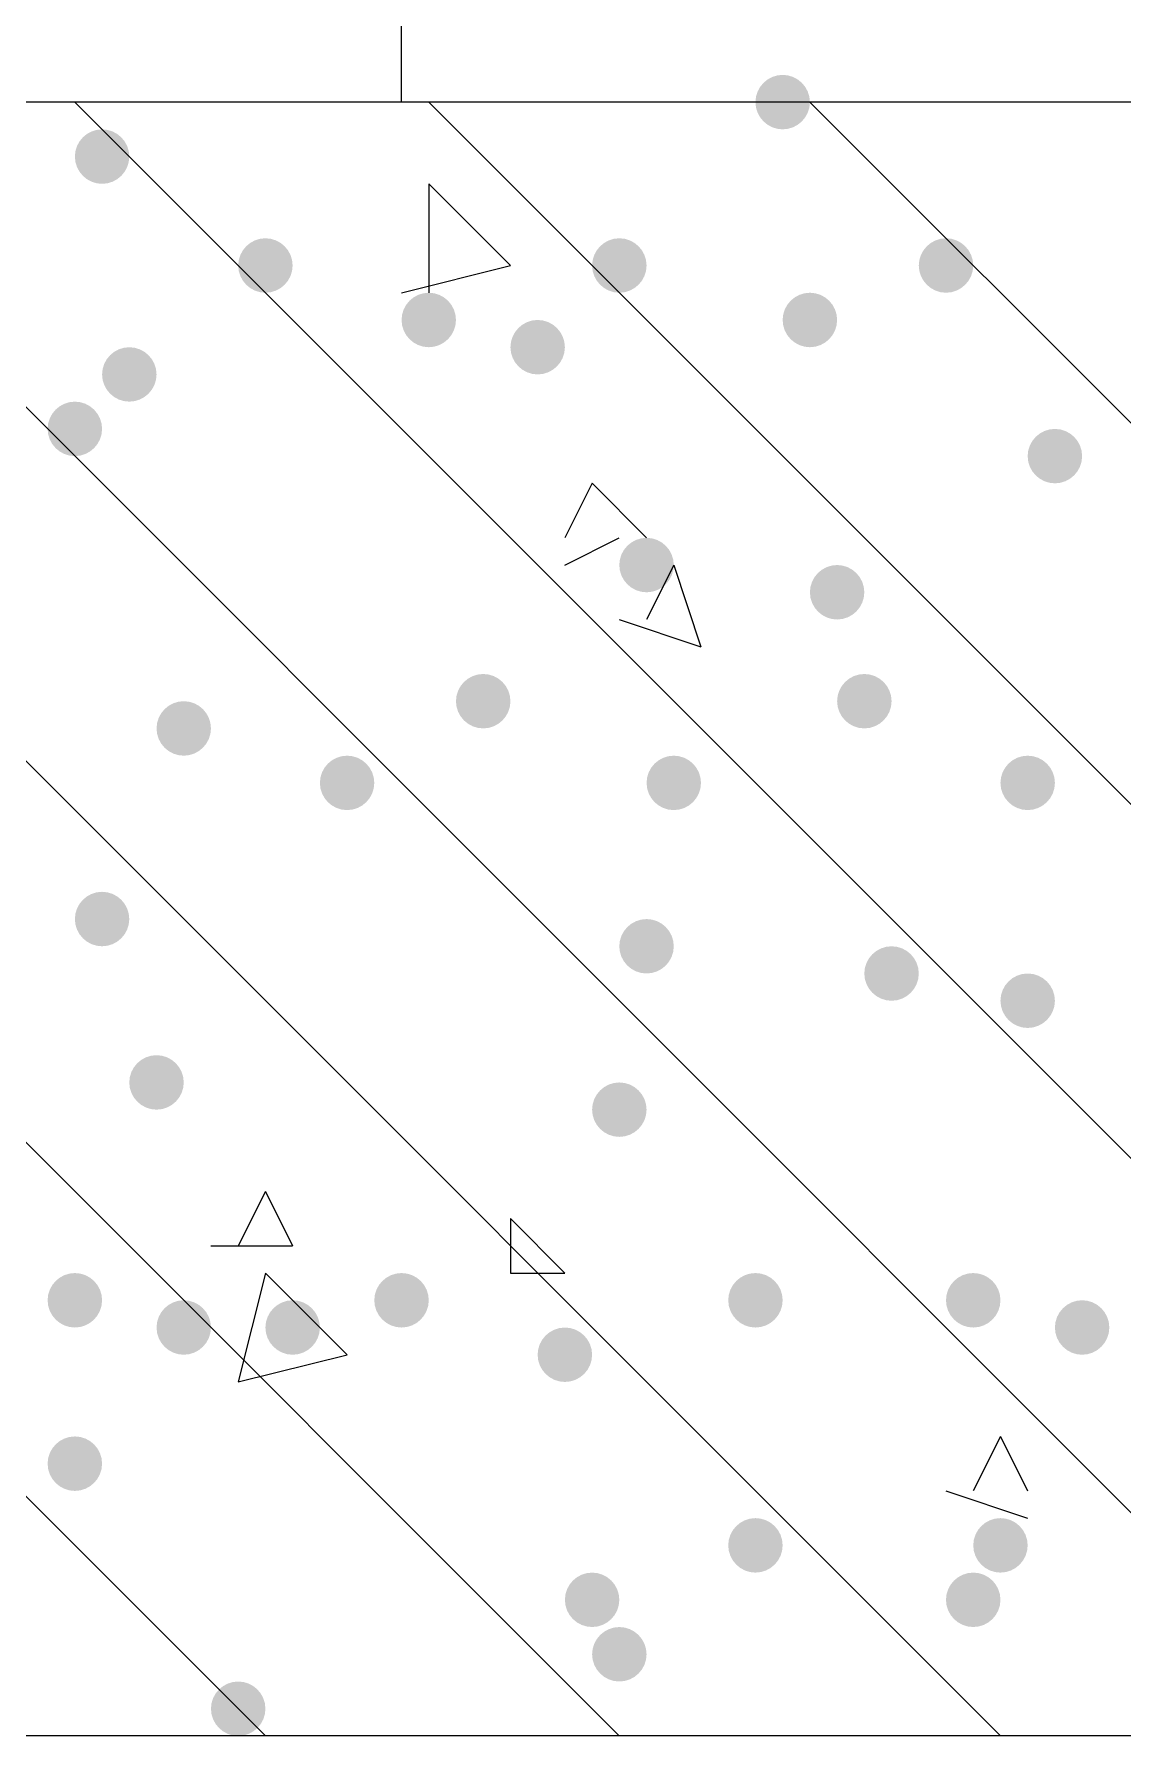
# Model space of a CAD drawing. Header units: inches. Extents: x 11 to 286, y 6 to 196.
# Drawn here: x 181.518 to 183.212, y 68.001 to 70.647 of the extents above; entities that cross this region are included whole.
import ezdxf

# ---------------------------------------------------------------- set-up
doc = ezdxf.new("R2010")
doc.units = ezdxf.units.IN
doc.header["$MEASUREMENT"] = 0
doc.layers.add('PDF_几何图形', color=7, linetype='Continuous')
doc.layers.add('PDF_实体填充', color=7, linetype='Continuous', true_color=0xffffff)

msp = doc.modelspace()

# ---------------------------------------------------------------- hatches: boundary and pattern name
at = {"layer": 'PDF_实体填充', "transparency": 33554559}
h = msp.add_hatch(color=7, dxfattribs=at)
edge = h.paths.add_edge_path(flags=0)
edge.add_spline(control_points=[(182.7248, 70.5414), (182.7248, 70.5182), (182.7057, 70.4991), (182.6824, 70.4991)], knot_values=[0, 0, 0, 0, 1, 1, 1, 1], degree=3, periodic=0)
edge.add_spline(control_points=[(182.6824, 70.4991), (182.6592, 70.4991), (182.6401, 70.5182), (182.6401, 70.5414)], knot_values=[0, 0, 0, 0, 1, 1, 1, 1], degree=3, periodic=0)
edge.add_line((182.6401, 70.5414), (182.6401, 70.5414))
edge.add_spline(control_points=[(182.6401, 70.5414), (182.6401, 70.5647), (182.6592, 70.5838), (182.6824, 70.5838)], knot_values=[0, 0, 0, 0, 1, 1, 1, 1], degree=3, periodic=0)
edge.add_spline(control_points=[(182.6824, 70.5838), (182.7057, 70.5838), (182.7248, 70.5647), (182.7248, 70.5414)], knot_values=[0, 0, 0, 0, 1, 1, 1, 1], degree=3, periodic=0)
edge.add_line((182.7248, 70.5414), (182.7248, 70.5414))
edge.add_line((182.7248, 70.5414), (182.7248, 70.5414))
h = msp.add_hatch(color=7, dxfattribs=at)
edge = h.paths.add_edge_path(flags=0)
edge.add_spline(control_points=[(181.6664, 70.4568), (181.6664, 70.4335), (181.6474, 70.4144), (181.6241, 70.4144)], knot_values=[0, 0, 0, 0, 1, 1, 1, 1], degree=3, periodic=0)
edge.add_spline(control_points=[(181.6241, 70.4144), (181.6008, 70.4144), (181.5818, 70.4335), (181.5818, 70.4568)], knot_values=[0, 0, 0, 0, 1, 1, 1, 1], degree=3, periodic=0)
edge.add_line((181.5818, 70.4568), (181.5818, 70.4568))
edge.add_spline(control_points=[(181.5818, 70.4568), (181.5818, 70.4801), (181.6008, 70.4991), (181.6241, 70.4991)], knot_values=[0, 0, 0, 0, 1, 1, 1, 1], degree=3, periodic=0)
edge.add_spline(control_points=[(181.6241, 70.4991), (181.6474, 70.4991), (181.6664, 70.4801), (181.6664, 70.4568)], knot_values=[0, 0, 0, 0, 1, 1, 1, 1], degree=3, periodic=0)
edge.add_line((181.6664, 70.4568), (181.6664, 70.4568))
edge.add_line((181.6664, 70.4568), (181.6664, 70.4568))
h = msp.add_hatch(color=7, dxfattribs=at)
edge = h.paths.add_edge_path(flags=0)
edge.add_spline(control_points=[(181.9204, 70.2874), (181.9204, 70.2642), (181.9014, 70.2451), (181.8781, 70.2451)], knot_values=[0, 0, 0, 0, 1, 1, 1, 1], degree=3, periodic=0)
edge.add_spline(control_points=[(181.8781, 70.2451), (181.8548, 70.2451), (181.8358, 70.2642), (181.8358, 70.2874)], knot_values=[0, 0, 0, 0, 1, 1, 1, 1], degree=3, periodic=0)
edge.add_line((181.8358, 70.2874), (181.8358, 70.2874))
edge.add_spline(control_points=[(181.8358, 70.2874), (181.8358, 70.3107), (181.8548, 70.3298), (181.8781, 70.3298)], knot_values=[0, 0, 0, 0, 1, 1, 1, 1], degree=3, periodic=0)
edge.add_spline(control_points=[(181.8781, 70.3298), (181.9014, 70.3298), (181.9204, 70.3107), (181.9204, 70.2874)], knot_values=[0, 0, 0, 0, 1, 1, 1, 1], degree=3, periodic=0)
edge.add_line((181.9204, 70.2874), (181.9204, 70.2874))
edge.add_line((181.9204, 70.2874), (181.9204, 70.2874))
h = msp.add_hatch(color=7, dxfattribs=at)
edge = h.paths.add_edge_path(flags=0)
edge.add_spline(control_points=[(182.4708, 70.2874), (182.4708, 70.2642), (182.4517, 70.2451), (182.4284, 70.2451)], knot_values=[0, 0, 0, 0, 1, 1, 1, 1], degree=3, periodic=0)
edge.add_spline(control_points=[(182.4284, 70.2451), (182.4052, 70.2451), (182.3861, 70.2642), (182.3861, 70.2874)], knot_values=[0, 0, 0, 0, 1, 1, 1, 1], degree=3, periodic=0)
edge.add_line((182.3861, 70.2874), (182.3861, 70.2874))
edge.add_spline(control_points=[(182.3861, 70.2874), (182.3861, 70.3107), (182.4052, 70.3298), (182.4284, 70.3298)], knot_values=[0, 0, 0, 0, 1, 1, 1, 1], degree=3, periodic=0)
edge.add_spline(control_points=[(182.4284, 70.3298), (182.4517, 70.3298), (182.4708, 70.3107), (182.4708, 70.2874)], knot_values=[0, 0, 0, 0, 1, 1, 1, 1], degree=3, periodic=0)
edge.add_line((182.4708, 70.2874), (182.4708, 70.2874))
edge.add_line((182.4708, 70.2874), (182.4708, 70.2874))
h = msp.add_hatch(color=7, dxfattribs=at)
edge = h.paths.add_edge_path(flags=0)
edge.add_spline(control_points=[(182.9788, 70.2874), (182.9788, 70.2642), (182.9597, 70.2451), (182.9364, 70.2451)], knot_values=[0, 0, 0, 0, 1, 1, 1, 1], degree=3, periodic=0)
edge.add_spline(control_points=[(182.9364, 70.2451), (182.9132, 70.2451), (182.8941, 70.2642), (182.8941, 70.2874)], knot_values=[0, 0, 0, 0, 1, 1, 1, 1], degree=3, periodic=0)
edge.add_line((182.8941, 70.2874), (182.8941, 70.2874))
edge.add_spline(control_points=[(182.8941, 70.2874), (182.8941, 70.3107), (182.9132, 70.3298), (182.9364, 70.3298)], knot_values=[0, 0, 0, 0, 1, 1, 1, 1], degree=3, periodic=0)
edge.add_spline(control_points=[(182.9364, 70.3298), (182.9597, 70.3298), (182.9788, 70.3107), (182.9788, 70.2874)], knot_values=[0, 0, 0, 0, 1, 1, 1, 1], degree=3, periodic=0)
edge.add_line((182.9788, 70.2874), (182.9788, 70.2874))
edge.add_line((182.9788, 70.2874), (182.9788, 70.2874))
h = msp.add_hatch(color=7, dxfattribs=at)
edge = h.paths.add_edge_path(flags=0)
edge.add_spline(control_points=[(182.1744, 70.2028), (182.1744, 70.1795), (182.1554, 70.1604), (182.1321, 70.1604)], knot_values=[0, 0, 0, 0, 1, 1, 1, 1], degree=3, periodic=0)
edge.add_spline(control_points=[(182.1321, 70.1604), (182.1088, 70.1604), (182.0898, 70.1795), (182.0898, 70.2028)], knot_values=[0, 0, 0, 0, 1, 1, 1, 1], degree=3, periodic=0)
edge.add_line((182.0898, 70.2028), (182.0898, 70.2028))
edge.add_spline(control_points=[(182.0898, 70.2028), (182.0898, 70.2261), (182.1088, 70.2451), (182.1321, 70.2451)], knot_values=[0, 0, 0, 0, 1, 1, 1, 1], degree=3, periodic=0)
edge.add_spline(control_points=[(182.1321, 70.2451), (182.1554, 70.2451), (182.1744, 70.2261), (182.1744, 70.2028)], knot_values=[0, 0, 0, 0, 1, 1, 1, 1], degree=3, periodic=0)
edge.add_line((182.1744, 70.2028), (182.1744, 70.2028))
edge.add_line((182.1744, 70.2028), (182.1744, 70.2028))
h = msp.add_hatch(color=7, dxfattribs=at)
edge = h.paths.add_edge_path(flags=0)
edge.add_spline(control_points=[(182.7671, 70.2028), (182.7671, 70.1795), (182.7481, 70.1604), (182.7248, 70.1604)], knot_values=[0, 0, 0, 0, 1, 1, 1, 1], degree=3, periodic=0)
edge.add_spline(control_points=[(182.7248, 70.1604), (182.7015, 70.1604), (182.6824, 70.1795), (182.6824, 70.2028)], knot_values=[0, 0, 0, 0, 1, 1, 1, 1], degree=3, periodic=0)
edge.add_line((182.6824, 70.2028), (182.6824, 70.2028))
edge.add_spline(control_points=[(182.6824, 70.2028), (182.6824, 70.2261), (182.7015, 70.2451), (182.7248, 70.2451)], knot_values=[0, 0, 0, 0, 1, 1, 1, 1], degree=3, periodic=0)
edge.add_spline(control_points=[(182.7248, 70.2451), (182.7481, 70.2451), (182.7671, 70.2261), (182.7671, 70.2028)], knot_values=[0, 0, 0, 0, 1, 1, 1, 1], degree=3, periodic=0)
edge.add_line((182.7671, 70.2028), (182.7671, 70.2028))
edge.add_line((182.7671, 70.2028), (182.7671, 70.2028))
h = msp.add_hatch(color=7, dxfattribs=at)
edge = h.paths.add_edge_path(flags=0)
edge.add_spline(control_points=[(182.3438, 70.1604), (182.3438, 70.1372), (182.3247, 70.1181), (182.3014, 70.1181)], knot_values=[0, 0, 0, 0, 1, 1, 1, 1], degree=3, periodic=0)
edge.add_spline(control_points=[(182.3014, 70.1181), (182.2782, 70.1181), (182.2591, 70.1372), (182.2591, 70.1604)], knot_values=[0, 0, 0, 0, 1, 1, 1, 1], degree=3, periodic=0)
edge.add_line((182.2591, 70.1604), (182.2591, 70.1604))
edge.add_spline(control_points=[(182.2591, 70.1604), (182.2591, 70.1837), (182.2782, 70.2028), (182.3014, 70.2028)], knot_values=[0, 0, 0, 0, 1, 1, 1, 1], degree=3, periodic=0)
edge.add_spline(control_points=[(182.3014, 70.2028), (182.3247, 70.2028), (182.3438, 70.1837), (182.3438, 70.1604)], knot_values=[0, 0, 0, 0, 1, 1, 1, 1], degree=3, periodic=0)
edge.add_line((182.3438, 70.1604), (182.3438, 70.1604))
edge.add_line((182.3438, 70.1604), (182.3438, 70.1604))
h = msp.add_hatch(color=7, dxfattribs=at)
edge = h.paths.add_edge_path(flags=0)
edge.add_spline(control_points=[(181.7088, 70.1181), (181.7088, 70.0948), (181.6897, 70.0758), (181.6664, 70.0758)], knot_values=[0, 0, 0, 0, 1, 1, 1, 1], degree=3, periodic=0)
edge.add_spline(control_points=[(181.6664, 70.0758), (181.6432, 70.0758), (181.6241, 70.0948), (181.6241, 70.1181)], knot_values=[0, 0, 0, 0, 1, 1, 1, 1], degree=3, periodic=0)
edge.add_line((181.6241, 70.1181), (181.6241, 70.1181))
edge.add_spline(control_points=[(181.6241, 70.1181), (181.6241, 70.1414), (181.6432, 70.1604), (181.6664, 70.1604)], knot_values=[0, 0, 0, 0, 1, 1, 1, 1], degree=3, periodic=0)
edge.add_spline(control_points=[(181.6664, 70.1604), (181.6897, 70.1604), (181.7088, 70.1414), (181.7088, 70.1181)], knot_values=[0, 0, 0, 0, 1, 1, 1, 1], degree=3, periodic=0)
edge.add_line((181.7088, 70.1181), (181.7088, 70.1181))
edge.add_line((181.7088, 70.1181), (181.7088, 70.1181))
h = msp.add_hatch(color=7, dxfattribs=at)
edge = h.paths.add_edge_path(flags=0)
edge.add_spline(control_points=[(181.6241, 70.0334), (181.6241, 70.0102), (181.6051, 69.9911), (181.5818, 69.9911)], knot_values=[0, 0, 0, 0, 1, 1, 1, 1], degree=3, periodic=0)
edge.add_spline(control_points=[(181.5818, 69.9911), (181.5585, 69.9911), (181.5394, 70.0102), (181.5394, 70.0334)], knot_values=[0, 0, 0, 0, 1, 1, 1, 1], degree=3, periodic=0)
edge.add_line((181.5394, 70.0334), (181.5394, 70.0334))
edge.add_spline(control_points=[(181.5394, 70.0334), (181.5394, 70.0567), (181.5585, 70.0758), (181.5818, 70.0758)], knot_values=[0, 0, 0, 0, 1, 1, 1, 1], degree=3, periodic=0)
edge.add_spline(control_points=[(181.5818, 70.0758), (181.6051, 70.0758), (181.6241, 70.0567), (181.6241, 70.0334)], knot_values=[0, 0, 0, 0, 1, 1, 1, 1], degree=3, periodic=0)
edge.add_line((181.6241, 70.0334), (181.6241, 70.0334))
edge.add_line((181.6241, 70.0334), (181.6241, 70.0334))
h = msp.add_hatch(color=7, dxfattribs=at)
edge = h.paths.add_edge_path(flags=0)
edge.add_spline(control_points=[(183.1481, 69.9911), (183.1481, 69.9678), (183.1291, 69.9488), (183.1058, 69.9488)], knot_values=[0, 0, 0, 0, 1, 1, 1, 1], degree=3, periodic=0)
edge.add_spline(control_points=[(183.1058, 69.9488), (183.0825, 69.9488), (183.0634, 69.9678), (183.0634, 69.9911)], knot_values=[0, 0, 0, 0, 1, 1, 1, 1], degree=3, periodic=0)
edge.add_line((183.0634, 69.9911), (183.0634, 69.9911))
edge.add_spline(control_points=[(183.0634, 69.9911), (183.0634, 70.0144), (183.0825, 70.0334), (183.1058, 70.0334)], knot_values=[0, 0, 0, 0, 1, 1, 1, 1], degree=3, periodic=0)
edge.add_spline(control_points=[(183.1058, 70.0334), (183.1291, 70.0334), (183.1481, 70.0144), (183.1481, 69.9911)], knot_values=[0, 0, 0, 0, 1, 1, 1, 1], degree=3, periodic=0)
edge.add_line((183.1481, 69.9911), (183.1481, 69.9911))
edge.add_line((183.1481, 69.9911), (183.1481, 69.9911))
h = msp.add_hatch(color=7, dxfattribs=at)
edge = h.paths.add_edge_path(flags=0)
edge.add_spline(control_points=[(182.5131, 69.8218), (182.5131, 69.7985), (182.4941, 69.7794), (182.4708, 69.7794)], knot_values=[0, 0, 0, 0, 1, 1, 1, 1], degree=3, periodic=0)
edge.add_spline(control_points=[(182.4708, 69.7794), (182.4475, 69.7794), (182.4284, 69.7985), (182.4284, 69.8218)], knot_values=[0, 0, 0, 0, 1, 1, 1, 1], degree=3, periodic=0)
edge.add_line((182.4284, 69.8218), (182.4284, 69.8218))
edge.add_spline(control_points=[(182.4284, 69.8218), (182.4284, 69.8451), (182.4475, 69.8641), (182.4708, 69.8641)], knot_values=[0, 0, 0, 0, 1, 1, 1, 1], degree=3, periodic=0)
edge.add_spline(control_points=[(182.4708, 69.8641), (182.4941, 69.8641), (182.5131, 69.8451), (182.5131, 69.8218)], knot_values=[0, 0, 0, 0, 1, 1, 1, 1], degree=3, periodic=0)
edge.add_line((182.5131, 69.8218), (182.5131, 69.8218))
edge.add_line((182.5131, 69.8218), (182.5131, 69.8218))
h = msp.add_hatch(color=7, dxfattribs=at)
edge = h.paths.add_edge_path(flags=0)
edge.add_spline(control_points=[(182.8094, 69.7794), (182.8094, 69.7562), (182.7904, 69.7371), (182.7671, 69.7371)], knot_values=[0, 0, 0, 0, 1, 1, 1, 1], degree=3, periodic=0)
edge.add_spline(control_points=[(182.7671, 69.7371), (182.7438, 69.7371), (182.7248, 69.7562), (182.7248, 69.7794)], knot_values=[0, 0, 0, 0, 1, 1, 1, 1], degree=3, periodic=0)
edge.add_line((182.7248, 69.7794), (182.7248, 69.7794))
edge.add_spline(control_points=[(182.7248, 69.7794), (182.7248, 69.8027), (182.7438, 69.8218), (182.7671, 69.8218)], knot_values=[0, 0, 0, 0, 1, 1, 1, 1], degree=3, periodic=0)
edge.add_spline(control_points=[(182.7671, 69.8218), (182.7904, 69.8218), (182.8094, 69.8027), (182.8094, 69.7794)], knot_values=[0, 0, 0, 0, 1, 1, 1, 1], degree=3, periodic=0)
edge.add_line((182.8094, 69.7794), (182.8094, 69.7794))
edge.add_line((182.8094, 69.7794), (182.8094, 69.7794))
h = msp.add_hatch(color=7, dxfattribs=at)
edge = h.paths.add_edge_path(flags=0)
edge.add_spline(control_points=[(182.2591, 69.6101), (182.2591, 69.5868), (182.2401, 69.5678), (182.2168, 69.5678)], knot_values=[0, 0, 0, 0, 1, 1, 1, 1], degree=3, periodic=0)
edge.add_spline(control_points=[(182.2168, 69.5678), (182.1935, 69.5678), (182.1744, 69.5868), (182.1744, 69.6101)], knot_values=[0, 0, 0, 0, 1, 1, 1, 1], degree=3, periodic=0)
edge.add_line((182.1744, 69.6101), (182.1744, 69.6101))
edge.add_spline(control_points=[(182.1744, 69.6101), (182.1744, 69.6334), (182.1935, 69.6524), (182.2168, 69.6524)], knot_values=[0, 0, 0, 0, 1, 1, 1, 1], degree=3, periodic=0)
edge.add_spline(control_points=[(182.2168, 69.6524), (182.2401, 69.6524), (182.2591, 69.6334), (182.2591, 69.6101)], knot_values=[0, 0, 0, 0, 1, 1, 1, 1], degree=3, periodic=0)
edge.add_line((182.2591, 69.6101), (182.2591, 69.6101))
edge.add_line((182.2591, 69.6101), (182.2591, 69.6101))
h = msp.add_hatch(color=7, dxfattribs=at)
edge = h.paths.add_edge_path(flags=0)
edge.add_spline(control_points=[(182.8518, 69.6101), (182.8518, 69.5868), (182.8327, 69.5678), (182.8094, 69.5678)], knot_values=[0, 0, 0, 0, 1, 1, 1, 1], degree=3, periodic=0)
edge.add_spline(control_points=[(182.8094, 69.5678), (182.7862, 69.5678), (182.7671, 69.5868), (182.7671, 69.6101)], knot_values=[0, 0, 0, 0, 1, 1, 1, 1], degree=3, periodic=0)
edge.add_line((182.7671, 69.6101), (182.7671, 69.6101))
edge.add_spline(control_points=[(182.7671, 69.6101), (182.7671, 69.6334), (182.7862, 69.6524), (182.8094, 69.6524)], knot_values=[0, 0, 0, 0, 1, 1, 1, 1], degree=3, periodic=0)
edge.add_spline(control_points=[(182.8094, 69.6524), (182.8327, 69.6524), (182.8518, 69.6334), (182.8518, 69.6101)], knot_values=[0, 0, 0, 0, 1, 1, 1, 1], degree=3, periodic=0)
edge.add_line((182.8518, 69.6101), (182.8518, 69.6101))
edge.add_line((182.8518, 69.6101), (182.8518, 69.6101))
h = msp.add_hatch(color=7, dxfattribs=at)
edge = h.paths.add_edge_path(flags=0)
edge.add_spline(control_points=[(181.7934, 69.5678), (181.7934, 69.5445), (181.7744, 69.5254), (181.7511, 69.5254)], knot_values=[0, 0, 0, 0, 1, 1, 1, 1], degree=3, periodic=0)
edge.add_spline(control_points=[(181.7511, 69.5254), (181.7278, 69.5254), (181.7088, 69.5445), (181.7088, 69.5678)], knot_values=[0, 0, 0, 0, 1, 1, 1, 1], degree=3, periodic=0)
edge.add_line((181.7088, 69.5678), (181.7088, 69.5678))
edge.add_spline(control_points=[(181.7088, 69.5678), (181.7088, 69.5911), (181.7278, 69.6101), (181.7511, 69.6101)], knot_values=[0, 0, 0, 0, 1, 1, 1, 1], degree=3, periodic=0)
edge.add_spline(control_points=[(181.7511, 69.6101), (181.7744, 69.6101), (181.7934, 69.5911), (181.7934, 69.5678)], knot_values=[0, 0, 0, 0, 1, 1, 1, 1], degree=3, periodic=0)
edge.add_line((181.7934, 69.5678), (181.7934, 69.5678))
edge.add_line((181.7934, 69.5678), (181.7934, 69.5678))
h = msp.add_hatch(color=7, dxfattribs=at)
edge = h.paths.add_edge_path(flags=0)
edge.add_spline(control_points=[(182.0474, 69.4831), (182.0474, 69.4598), (182.0284, 69.4408), (182.0051, 69.4408)], knot_values=[0, 0, 0, 0, 1, 1, 1, 1], degree=3, periodic=0)
edge.add_spline(control_points=[(182.0051, 69.4408), (181.9818, 69.4408), (181.9628, 69.4598), (181.9628, 69.4831)], knot_values=[0, 0, 0, 0, 1, 1, 1, 1], degree=3, periodic=0)
edge.add_line((181.9628, 69.4831), (181.9628, 69.4831))
edge.add_spline(control_points=[(181.9628, 69.4831), (181.9628, 69.5064), (181.9818, 69.5254), (182.0051, 69.5254)], knot_values=[0, 0, 0, 0, 1, 1, 1, 1], degree=3, periodic=0)
edge.add_spline(control_points=[(182.0051, 69.5254), (182.0284, 69.5254), (182.0474, 69.5064), (182.0474, 69.4831)], knot_values=[0, 0, 0, 0, 1, 1, 1, 1], degree=3, periodic=0)
edge.add_line((182.0474, 69.4831), (182.0474, 69.4831))
edge.add_line((182.0474, 69.4831), (182.0474, 69.4831))
h = msp.add_hatch(color=7, dxfattribs=at)
edge = h.paths.add_edge_path(flags=0)
edge.add_spline(control_points=[(182.5554, 69.4831), (182.5554, 69.4598), (182.5364, 69.4408), (182.5131, 69.4408)], knot_values=[0, 0, 0, 0, 1, 1, 1, 1], degree=3, periodic=0)
edge.add_spline(control_points=[(182.5131, 69.4408), (182.4898, 69.4408), (182.4708, 69.4598), (182.4708, 69.4831)], knot_values=[0, 0, 0, 0, 1, 1, 1, 1], degree=3, periodic=0)
edge.add_line((182.4708, 69.4831), (182.4708, 69.4831))
edge.add_spline(control_points=[(182.4708, 69.4831), (182.4708, 69.5064), (182.4898, 69.5254), (182.5131, 69.5254)], knot_values=[0, 0, 0, 0, 1, 1, 1, 1], degree=3, periodic=0)
edge.add_spline(control_points=[(182.5131, 69.5254), (182.5364, 69.5254), (182.5554, 69.5064), (182.5554, 69.4831)], knot_values=[0, 0, 0, 0, 1, 1, 1, 1], degree=3, periodic=0)
edge.add_line((182.5554, 69.4831), (182.5554, 69.4831))
edge.add_line((182.5554, 69.4831), (182.5554, 69.4831))
h = msp.add_hatch(color=7, dxfattribs=at)
edge = h.paths.add_edge_path(flags=0)
edge.add_spline(control_points=[(183.1058, 69.4831), (183.1058, 69.4598), (183.0867, 69.4408), (183.0634, 69.4408)], knot_values=[0, 0, 0, 0, 1, 1, 1, 1], degree=3, periodic=0)
edge.add_spline(control_points=[(183.0634, 69.4408), (183.0402, 69.4408), (183.0211, 69.4598), (183.0211, 69.4831)], knot_values=[0, 0, 0, 0, 1, 1, 1, 1], degree=3, periodic=0)
edge.add_line((183.0211, 69.4831), (183.0211, 69.4831))
edge.add_spline(control_points=[(183.0211, 69.4831), (183.0211, 69.5064), (183.0402, 69.5254), (183.0634, 69.5254)], knot_values=[0, 0, 0, 0, 1, 1, 1, 1], degree=3, periodic=0)
edge.add_spline(control_points=[(183.0634, 69.5254), (183.0867, 69.5254), (183.1058, 69.5064), (183.1058, 69.4831)], knot_values=[0, 0, 0, 0, 1, 1, 1, 1], degree=3, periodic=0)
edge.add_line((183.1058, 69.4831), (183.1058, 69.4831))
edge.add_line((183.1058, 69.4831), (183.1058, 69.4831))
h = msp.add_hatch(color=7, dxfattribs=at)
edge = h.paths.add_edge_path(flags=0)
edge.add_spline(control_points=[(181.6664, 69.2714), (181.6664, 69.2482), (181.6474, 69.2291), (181.6241, 69.2291)], knot_values=[0, 0, 0, 0, 1, 1, 1, 1], degree=3, periodic=0)
edge.add_spline(control_points=[(181.6241, 69.2291), (181.6008, 69.2291), (181.5818, 69.2482), (181.5818, 69.2714)], knot_values=[0, 0, 0, 0, 1, 1, 1, 1], degree=3, periodic=0)
edge.add_line((181.5818, 69.2714), (181.5818, 69.2714))
edge.add_spline(control_points=[(181.5818, 69.2714), (181.5818, 69.2947), (181.6008, 69.3138), (181.6241, 69.3138)], knot_values=[0, 0, 0, 0, 1, 1, 1, 1], degree=3, periodic=0)
edge.add_spline(control_points=[(181.6241, 69.3138), (181.6474, 69.3138), (181.6664, 69.2947), (181.6664, 69.2714)], knot_values=[0, 0, 0, 0, 1, 1, 1, 1], degree=3, periodic=0)
edge.add_line((181.6664, 69.2714), (181.6664, 69.2714))
edge.add_line((181.6664, 69.2714), (181.6664, 69.2714))
h = msp.add_hatch(color=7, dxfattribs=at)
edge = h.paths.add_edge_path(flags=0)
edge.add_spline(control_points=[(182.5131, 69.2291), (182.5131, 69.2058), (182.4941, 69.1868), (182.4708, 69.1868)], knot_values=[0, 0, 0, 0, 1, 1, 1, 1], degree=3, periodic=0)
edge.add_spline(control_points=[(182.4708, 69.1868), (182.4475, 69.1868), (182.4284, 69.2058), (182.4284, 69.2291)], knot_values=[0, 0, 0, 0, 1, 1, 1, 1], degree=3, periodic=0)
edge.add_line((182.4284, 69.2291), (182.4284, 69.2291))
edge.add_spline(control_points=[(182.4284, 69.2291), (182.4284, 69.2524), (182.4475, 69.2714), (182.4708, 69.2714)], knot_values=[0, 0, 0, 0, 1, 1, 1, 1], degree=3, periodic=0)
edge.add_spline(control_points=[(182.4708, 69.2714), (182.4941, 69.2714), (182.5131, 69.2524), (182.5131, 69.2291)], knot_values=[0, 0, 0, 0, 1, 1, 1, 1], degree=3, periodic=0)
edge.add_line((182.5131, 69.2291), (182.5131, 69.2291))
edge.add_line((182.5131, 69.2291), (182.5131, 69.2291))
h = msp.add_hatch(color=7, dxfattribs=at)
edge = h.paths.add_edge_path(flags=0)
edge.add_spline(control_points=[(182.8941, 69.1868), (182.8941, 69.1635), (182.8751, 69.1444), (182.8518, 69.1444)], knot_values=[0, 0, 0, 0, 1, 1, 1, 1], degree=3, periodic=0)
edge.add_spline(control_points=[(182.8518, 69.1444), (182.8285, 69.1444), (182.8094, 69.1635), (182.8094, 69.1868)], knot_values=[0, 0, 0, 0, 1, 1, 1, 1], degree=3, periodic=0)
edge.add_line((182.8094, 69.1868), (182.8094, 69.1868))
edge.add_spline(control_points=[(182.8094, 69.1868), (182.8094, 69.2101), (182.8285, 69.2291), (182.8518, 69.2291)], knot_values=[0, 0, 0, 0, 1, 1, 1, 1], degree=3, periodic=0)
edge.add_spline(control_points=[(182.8518, 69.2291), (182.8751, 69.2291), (182.8941, 69.2101), (182.8941, 69.1868)], knot_values=[0, 0, 0, 0, 1, 1, 1, 1], degree=3, periodic=0)
edge.add_line((182.8941, 69.1868), (182.8941, 69.1868))
edge.add_line((182.8941, 69.1868), (182.8941, 69.1868))
h = msp.add_hatch(color=7, dxfattribs=at)
edge = h.paths.add_edge_path(flags=0)
edge.add_spline(control_points=[(183.1058, 69.1444), (183.1058, 69.1212), (183.0867, 69.1021), (183.0634, 69.1021)], knot_values=[0, 0, 0, 0, 1, 1, 1, 1], degree=3, periodic=0)
edge.add_spline(control_points=[(183.0634, 69.1021), (183.0402, 69.1021), (183.0211, 69.1212), (183.0211, 69.1444)], knot_values=[0, 0, 0, 0, 1, 1, 1, 1], degree=3, periodic=0)
edge.add_line((183.0211, 69.1444), (183.0211, 69.1444))
edge.add_spline(control_points=[(183.0211, 69.1444), (183.0211, 69.1677), (183.0402, 69.1868), (183.0634, 69.1868)], knot_values=[0, 0, 0, 0, 1, 1, 1, 1], degree=3, periodic=0)
edge.add_spline(control_points=[(183.0634, 69.1868), (183.0867, 69.1868), (183.1058, 69.1677), (183.1058, 69.1444)], knot_values=[0, 0, 0, 0, 1, 1, 1, 1], degree=3, periodic=0)
edge.add_line((183.1058, 69.1444), (183.1058, 69.1444))
edge.add_line((183.1058, 69.1444), (183.1058, 69.1444))
h = msp.add_hatch(color=7, dxfattribs=at)
edge = h.paths.add_edge_path(flags=0)
edge.add_spline(control_points=[(181.7511, 69.0174), (181.7511, 68.9942), (181.7321, 68.9751), (181.7088, 68.9751)], knot_values=[0, 0, 0, 0, 1, 1, 1, 1], degree=3, periodic=0)
edge.add_spline(control_points=[(181.7088, 68.9751), (181.6855, 68.9751), (181.6664, 68.9942), (181.6664, 69.0174)], knot_values=[0, 0, 0, 0, 1, 1, 1, 1], degree=3, periodic=0)
edge.add_line((181.6664, 69.0174), (181.6664, 69.0174))
edge.add_spline(control_points=[(181.6664, 69.0174), (181.6664, 69.0407), (181.6855, 69.0598), (181.7088, 69.0598)], knot_values=[0, 0, 0, 0, 1, 1, 1, 1], degree=3, periodic=0)
edge.add_spline(control_points=[(181.7088, 69.0598), (181.7321, 69.0598), (181.7511, 69.0407), (181.7511, 69.0174)], knot_values=[0, 0, 0, 0, 1, 1, 1, 1], degree=3, periodic=0)
edge.add_line((181.7511, 69.0174), (181.7511, 69.0174))
edge.add_line((181.7511, 69.0174), (181.7511, 69.0174))
h = msp.add_hatch(color=7, dxfattribs=at)
edge = h.paths.add_edge_path(flags=0)
edge.add_spline(control_points=[(182.4708, 68.9751), (182.4708, 68.9518), (182.4517, 68.9328), (182.4284, 68.9328)], knot_values=[0, 0, 0, 0, 1, 1, 1, 1], degree=3, periodic=0)
edge.add_spline(control_points=[(182.4284, 68.9328), (182.4052, 68.9328), (182.3861, 68.9518), (182.3861, 68.9751)], knot_values=[0, 0, 0, 0, 1, 1, 1, 1], degree=3, periodic=0)
edge.add_line((182.3861, 68.9751), (182.3861, 68.9751))
edge.add_spline(control_points=[(182.3861, 68.9751), (182.3861, 68.9984), (182.4052, 69.0174), (182.4284, 69.0174)], knot_values=[0, 0, 0, 0, 1, 1, 1, 1], degree=3, periodic=0)
edge.add_spline(control_points=[(182.4284, 69.0174), (182.4517, 69.0174), (182.4708, 68.9984), (182.4708, 68.9751)], knot_values=[0, 0, 0, 0, 1, 1, 1, 1], degree=3, periodic=0)
edge.add_line((182.4708, 68.9751), (182.4708, 68.9751))
edge.add_line((182.4708, 68.9751), (182.4708, 68.9751))
h = msp.add_hatch(color=7, dxfattribs=at)
edge = h.paths.add_edge_path(flags=0)
edge.add_spline(control_points=[(181.6241, 68.6788), (181.6241, 68.6555), (181.6051, 68.6364), (181.5818, 68.6364)], knot_values=[0, 0, 0, 0, 1, 1, 1, 1], degree=3, periodic=0)
edge.add_spline(control_points=[(181.5818, 68.6364), (181.5585, 68.6364), (181.5394, 68.6555), (181.5394, 68.6788)], knot_values=[0, 0, 0, 0, 1, 1, 1, 1], degree=3, periodic=0)
edge.add_line((181.5394, 68.6788), (181.5394, 68.6788))
edge.add_spline(control_points=[(181.5394, 68.6788), (181.5394, 68.7021), (181.5585, 68.7211), (181.5818, 68.7211)], knot_values=[0, 0, 0, 0, 1, 1, 1, 1], degree=3, periodic=0)
edge.add_spline(control_points=[(181.5818, 68.7211), (181.6051, 68.7211), (181.6241, 68.7021), (181.6241, 68.6788)], knot_values=[0, 0, 0, 0, 1, 1, 1, 1], degree=3, periodic=0)
edge.add_line((181.6241, 68.6788), (181.6241, 68.6788))
edge.add_line((181.6241, 68.6788), (181.6241, 68.6788))
h = msp.add_hatch(color=7, dxfattribs=at)
edge = h.paths.add_edge_path(flags=0)
edge.add_spline(control_points=[(182.1321, 68.6788), (182.1321, 68.6555), (182.1131, 68.6364), (182.0898, 68.6364)], knot_values=[0, 0, 0, 0, 1, 1, 1, 1], degree=3, periodic=0)
edge.add_spline(control_points=[(182.0898, 68.6364), (182.0665, 68.6364), (182.0474, 68.6555), (182.0474, 68.6788)], knot_values=[0, 0, 0, 0, 1, 1, 1, 1], degree=3, periodic=0)
edge.add_line((182.0474, 68.6788), (182.0474, 68.6788))
edge.add_spline(control_points=[(182.0474, 68.6788), (182.0474, 68.7021), (182.0665, 68.7211), (182.0898, 68.7211)], knot_values=[0, 0, 0, 0, 1, 1, 1, 1], degree=3, periodic=0)
edge.add_spline(control_points=[(182.0898, 68.7211), (182.1131, 68.7211), (182.1321, 68.7021), (182.1321, 68.6788)], knot_values=[0, 0, 0, 0, 1, 1, 1, 1], degree=3, periodic=0)
edge.add_line((182.1321, 68.6788), (182.1321, 68.6788))
edge.add_line((182.1321, 68.6788), (182.1321, 68.6788))
h = msp.add_hatch(color=7, dxfattribs=at)
edge = h.paths.add_edge_path(flags=0)
edge.add_spline(control_points=[(182.6824, 68.6788), (182.6824, 68.6555), (182.6634, 68.6364), (182.6401, 68.6364)], knot_values=[0, 0, 0, 0, 1, 1, 1, 1], degree=3, periodic=0)
edge.add_spline(control_points=[(182.6401, 68.6364), (182.6168, 68.6364), (182.5978, 68.6555), (182.5978, 68.6788)], knot_values=[0, 0, 0, 0, 1, 1, 1, 1], degree=3, periodic=0)
edge.add_line((182.5978, 68.6788), (182.5978, 68.6788))
edge.add_spline(control_points=[(182.5978, 68.6788), (182.5978, 68.7021), (182.6168, 68.7211), (182.6401, 68.7211)], knot_values=[0, 0, 0, 0, 1, 1, 1, 1], degree=3, periodic=0)
edge.add_spline(control_points=[(182.6401, 68.7211), (182.6634, 68.7211), (182.6824, 68.7021), (182.6824, 68.6788)], knot_values=[0, 0, 0, 0, 1, 1, 1, 1], degree=3, periodic=0)
edge.add_line((182.6824, 68.6788), (182.6824, 68.6788))
edge.add_line((182.6824, 68.6788), (182.6824, 68.6788))
h = msp.add_hatch(color=7, dxfattribs=at)
edge = h.paths.add_edge_path(flags=0)
edge.add_spline(control_points=[(183.0211, 68.6788), (183.0211, 68.6555), (183.0021, 68.6364), (182.9788, 68.6364)], knot_values=[0, 0, 0, 0, 1, 1, 1, 1], degree=3, periodic=0)
edge.add_spline(control_points=[(182.9788, 68.6364), (182.9555, 68.6364), (182.9364, 68.6555), (182.9364, 68.6788)], knot_values=[0, 0, 0, 0, 1, 1, 1, 1], degree=3, periodic=0)
edge.add_line((182.9364, 68.6788), (182.9364, 68.6788))
edge.add_spline(control_points=[(182.9364, 68.6788), (182.9364, 68.7021), (182.9555, 68.7211), (182.9788, 68.7211)], knot_values=[0, 0, 0, 0, 1, 1, 1, 1], degree=3, periodic=0)
edge.add_spline(control_points=[(182.9788, 68.7211), (183.0021, 68.7211), (183.0211, 68.7021), (183.0211, 68.6788)], knot_values=[0, 0, 0, 0, 1, 1, 1, 1], degree=3, periodic=0)
edge.add_line((183.0211, 68.6788), (183.0211, 68.6788))
edge.add_line((183.0211, 68.6788), (183.0211, 68.6788))
h = msp.add_hatch(color=7, dxfattribs=at)
edge = h.paths.add_edge_path(flags=0)
edge.add_spline(control_points=[(181.7934, 68.6364), (181.7934, 68.6132), (181.7744, 68.5941), (181.7511, 68.5941)], knot_values=[0, 0, 0, 0, 1, 1, 1, 1], degree=3, periodic=0)
edge.add_spline(control_points=[(181.7511, 68.5941), (181.7278, 68.5941), (181.7088, 68.6132), (181.7088, 68.6364)], knot_values=[0, 0, 0, 0, 1, 1, 1, 1], degree=3, periodic=0)
edge.add_line((181.7088, 68.6364), (181.7088, 68.6364))
edge.add_spline(control_points=[(181.7088, 68.6364), (181.7088, 68.6597), (181.7278, 68.6788), (181.7511, 68.6788)], knot_values=[0, 0, 0, 0, 1, 1, 1, 1], degree=3, periodic=0)
edge.add_spline(control_points=[(181.7511, 68.6788), (181.7744, 68.6788), (181.7934, 68.6597), (181.7934, 68.6364)], knot_values=[0, 0, 0, 0, 1, 1, 1, 1], degree=3, periodic=0)
edge.add_line((181.7934, 68.6364), (181.7934, 68.6364))
edge.add_line((181.7934, 68.6364), (181.7934, 68.6364))
h = msp.add_hatch(color=7, dxfattribs=at)
edge = h.paths.add_edge_path(flags=0)
edge.add_spline(control_points=[(181.9628, 68.6364), (181.9628, 68.6132), (181.9437, 68.5941), (181.9204, 68.5941)], knot_values=[0, 0, 0, 0, 1, 1, 1, 1], degree=3, periodic=0)
edge.add_spline(control_points=[(181.9204, 68.5941), (181.8972, 68.5941), (181.8781, 68.6132), (181.8781, 68.6364)], knot_values=[0, 0, 0, 0, 1, 1, 1, 1], degree=3, periodic=0)
edge.add_line((181.8781, 68.6364), (181.8781, 68.6364))
edge.add_spline(control_points=[(181.8781, 68.6364), (181.8781, 68.6597), (181.8972, 68.6788), (181.9204, 68.6788)], knot_values=[0, 0, 0, 0, 1, 1, 1, 1], degree=3, periodic=0)
edge.add_spline(control_points=[(181.9204, 68.6788), (181.9437, 68.6788), (181.9628, 68.6597), (181.9628, 68.6364)], knot_values=[0, 0, 0, 0, 1, 1, 1, 1], degree=3, periodic=0)
edge.add_line((181.9628, 68.6364), (181.9628, 68.6364))
edge.add_line((181.9628, 68.6364), (181.9628, 68.6364))
h = msp.add_hatch(color=7, dxfattribs=at)
edge = h.paths.add_edge_path(flags=0)
edge.add_spline(control_points=[(183.1904, 68.6364), (183.1904, 68.6132), (183.1714, 68.5941), (183.1481, 68.5941)], knot_values=[0, 0, 0, 0, 1, 1, 1, 1], degree=3, periodic=0)
edge.add_spline(control_points=[(183.1481, 68.5941), (183.1248, 68.5941), (183.1058, 68.6132), (183.1058, 68.6364)], knot_values=[0, 0, 0, 0, 1, 1, 1, 1], degree=3, periodic=0)
edge.add_line((183.1058, 68.6364), (183.1058, 68.6364))
edge.add_spline(control_points=[(183.1058, 68.6364), (183.1058, 68.6597), (183.1248, 68.6788), (183.1481, 68.6788)], knot_values=[0, 0, 0, 0, 1, 1, 1, 1], degree=3, periodic=0)
edge.add_spline(control_points=[(183.1481, 68.6788), (183.1714, 68.6788), (183.1904, 68.6597), (183.1904, 68.6364)], knot_values=[0, 0, 0, 0, 1, 1, 1, 1], degree=3, periodic=0)
edge.add_line((183.1904, 68.6364), (183.1904, 68.6364))
edge.add_line((183.1904, 68.6364), (183.1904, 68.6364))
h = msp.add_hatch(color=7, dxfattribs=at)
edge = h.paths.add_edge_path(flags=0)
edge.add_spline(control_points=[(182.3861, 68.5941), (182.3861, 68.5708), (182.3671, 68.5518), (182.3438, 68.5518)], knot_values=[0, 0, 0, 0, 1, 1, 1, 1], degree=3, periodic=0)
edge.add_spline(control_points=[(182.3438, 68.5518), (182.3205, 68.5518), (182.3014, 68.5708), (182.3014, 68.5941)], knot_values=[0, 0, 0, 0, 1, 1, 1, 1], degree=3, periodic=0)
edge.add_line((182.3014, 68.5941), (182.3014, 68.5941))
edge.add_spline(control_points=[(182.3014, 68.5941), (182.3014, 68.6174), (182.3205, 68.6364), (182.3438, 68.6364)], knot_values=[0, 0, 0, 0, 1, 1, 1, 1], degree=3, periodic=0)
edge.add_spline(control_points=[(182.3438, 68.6364), (182.3671, 68.6364), (182.3861, 68.6174), (182.3861, 68.5941)], knot_values=[0, 0, 0, 0, 1, 1, 1, 1], degree=3, periodic=0)
edge.add_line((182.3861, 68.5941), (182.3861, 68.5941))
edge.add_line((182.3861, 68.5941), (182.3861, 68.5941))
h = msp.add_hatch(color=7, dxfattribs=at)
edge = h.paths.add_edge_path(flags=0)
edge.add_spline(control_points=[(181.6241, 68.4248), (181.6241, 68.4015), (181.6051, 68.3824), (181.5818, 68.3824)], knot_values=[0, 0, 0, 0, 1, 1, 1, 1], degree=3, periodic=0)
edge.add_spline(control_points=[(181.5818, 68.3824), (181.5585, 68.3824), (181.5394, 68.4015), (181.5394, 68.4248)], knot_values=[0, 0, 0, 0, 1, 1, 1, 1], degree=3, periodic=0)
edge.add_line((181.5394, 68.4248), (181.5394, 68.4248))
edge.add_spline(control_points=[(181.5394, 68.4248), (181.5394, 68.4481), (181.5585, 68.4671), (181.5818, 68.4671)], knot_values=[0, 0, 0, 0, 1, 1, 1, 1], degree=3, periodic=0)
edge.add_spline(control_points=[(181.5818, 68.4671), (181.6051, 68.4671), (181.6241, 68.4481), (181.6241, 68.4248)], knot_values=[0, 0, 0, 0, 1, 1, 1, 1], degree=3, periodic=0)
edge.add_line((181.6241, 68.4248), (181.6241, 68.4248))
edge.add_line((181.6241, 68.4248), (181.6241, 68.4248))
h = msp.add_hatch(color=7, dxfattribs=at)
edge = h.paths.add_edge_path(flags=0)
edge.add_spline(control_points=[(182.6824, 68.2978), (182.6824, 68.2745), (182.6634, 68.2554), (182.6401, 68.2554)], knot_values=[0, 0, 0, 0, 1, 1, 1, 1], degree=3, periodic=0)
edge.add_spline(control_points=[(182.6401, 68.2554), (182.6168, 68.2554), (182.5978, 68.2745), (182.5978, 68.2978)], knot_values=[0, 0, 0, 0, 1, 1, 1, 1], degree=3, periodic=0)
edge.add_line((182.5978, 68.2978), (182.5978, 68.2978))
edge.add_spline(control_points=[(182.5978, 68.2978), (182.5978, 68.3211), (182.6168, 68.3401), (182.6401, 68.3401)], knot_values=[0, 0, 0, 0, 1, 1, 1, 1], degree=3, periodic=0)
edge.add_spline(control_points=[(182.6401, 68.3401), (182.6634, 68.3401), (182.6824, 68.3211), (182.6824, 68.2978)], knot_values=[0, 0, 0, 0, 1, 1, 1, 1], degree=3, periodic=0)
edge.add_line((182.6824, 68.2978), (182.6824, 68.2978))
edge.add_line((182.6824, 68.2978), (182.6824, 68.2978))
h = msp.add_hatch(color=7, dxfattribs=at)
edge = h.paths.add_edge_path(flags=0)
edge.add_spline(control_points=[(183.0634, 68.2978), (183.0634, 68.2745), (183.0444, 68.2554), (183.0211, 68.2554)], knot_values=[0, 0, 0, 0, 1, 1, 1, 1], degree=3, periodic=0)
edge.add_spline(control_points=[(183.0211, 68.2554), (182.9978, 68.2554), (182.9788, 68.2745), (182.9788, 68.2978)], knot_values=[0, 0, 0, 0, 1, 1, 1, 1], degree=3, periodic=0)
edge.add_line((182.9788, 68.2978), (182.9788, 68.2978))
edge.add_spline(control_points=[(182.9788, 68.2978), (182.9788, 68.3211), (182.9978, 68.3401), (183.0211, 68.3401)], knot_values=[0, 0, 0, 0, 1, 1, 1, 1], degree=3, periodic=0)
edge.add_spline(control_points=[(183.0211, 68.3401), (183.0444, 68.3401), (183.0634, 68.3211), (183.0634, 68.2978)], knot_values=[0, 0, 0, 0, 1, 1, 1, 1], degree=3, periodic=0)
edge.add_line((183.0634, 68.2978), (183.0634, 68.2978))
edge.add_line((183.0634, 68.2978), (183.0634, 68.2978))
h = msp.add_hatch(color=7, dxfattribs=at)
edge = h.paths.add_edge_path(flags=0)
edge.add_spline(control_points=[(182.4284, 68.2131), (182.4284, 68.1898), (182.4094, 68.1708), (182.3861, 68.1708)], knot_values=[0, 0, 0, 0, 1, 1, 1, 1], degree=3, periodic=0)
edge.add_spline(control_points=[(182.3861, 68.1708), (182.3628, 68.1708), (182.3438, 68.1898), (182.3438, 68.2131)], knot_values=[0, 0, 0, 0, 1, 1, 1, 1], degree=3, periodic=0)
edge.add_line((182.3438, 68.2131), (182.3438, 68.2131))
edge.add_spline(control_points=[(182.3438, 68.2131), (182.3438, 68.2364), (182.3628, 68.2554), (182.3861, 68.2554)], knot_values=[0, 0, 0, 0, 1, 1, 1, 1], degree=3, periodic=0)
edge.add_spline(control_points=[(182.3861, 68.2554), (182.4094, 68.2554), (182.4284, 68.2364), (182.4284, 68.2131)], knot_values=[0, 0, 0, 0, 1, 1, 1, 1], degree=3, periodic=0)
edge.add_line((182.4284, 68.2131), (182.4284, 68.2131))
edge.add_line((182.4284, 68.2131), (182.4284, 68.2131))
h = msp.add_hatch(color=7, dxfattribs=at)
edge = h.paths.add_edge_path(flags=0)
edge.add_spline(control_points=[(183.0211, 68.2131), (183.0211, 68.1898), (183.0021, 68.1708), (182.9788, 68.1708)], knot_values=[0, 0, 0, 0, 1, 1, 1, 1], degree=3, periodic=0)
edge.add_spline(control_points=[(182.9788, 68.1708), (182.9555, 68.1708), (182.9364, 68.1898), (182.9364, 68.2131)], knot_values=[0, 0, 0, 0, 1, 1, 1, 1], degree=3, periodic=0)
edge.add_line((182.9364, 68.2131), (182.9364, 68.2131))
edge.add_spline(control_points=[(182.9364, 68.2131), (182.9364, 68.2364), (182.9555, 68.2554), (182.9788, 68.2554)], knot_values=[0, 0, 0, 0, 1, 1, 1, 1], degree=3, periodic=0)
edge.add_spline(control_points=[(182.9788, 68.2554), (183.0021, 68.2554), (183.0211, 68.2364), (183.0211, 68.2131)], knot_values=[0, 0, 0, 0, 1, 1, 1, 1], degree=3, periodic=0)
edge.add_line((183.0211, 68.2131), (183.0211, 68.2131))
edge.add_line((183.0211, 68.2131), (183.0211, 68.2131))
h = msp.add_hatch(color=7, dxfattribs=at)
edge = h.paths.add_edge_path(flags=0)
edge.add_spline(control_points=[(182.4708, 68.1284), (182.4708, 68.1052), (182.4517, 68.0861), (182.4284, 68.0861)], knot_values=[0, 0, 0, 0, 1, 1, 1, 1], degree=3, periodic=0)
edge.add_spline(control_points=[(182.4284, 68.0861), (182.4052, 68.0861), (182.3861, 68.1052), (182.3861, 68.1284)], knot_values=[0, 0, 0, 0, 1, 1, 1, 1], degree=3, periodic=0)
edge.add_line((182.3861, 68.1284), (182.3861, 68.1284))
edge.add_spline(control_points=[(182.3861, 68.1284), (182.3861, 68.1517), (182.4052, 68.1708), (182.4284, 68.1708)], knot_values=[0, 0, 0, 0, 1, 1, 1, 1], degree=3, periodic=0)
edge.add_spline(control_points=[(182.4284, 68.1708), (182.4517, 68.1708), (182.4708, 68.1517), (182.4708, 68.1284)], knot_values=[0, 0, 0, 0, 1, 1, 1, 1], degree=3, periodic=0)
edge.add_line((182.4708, 68.1284), (182.4708, 68.1284))
edge.add_line((182.4708, 68.1284), (182.4708, 68.1284))
h = msp.add_hatch(color=7, dxfattribs=at)
edge = h.paths.add_edge_path(flags=0)
edge.add_spline(control_points=[(181.8781, 68.0438), (181.8781, 68.0205), (181.8591, 68.0014), (181.8358, 68.0014)], knot_values=[0, 0, 0, 0, 1, 1, 1, 1], degree=3, periodic=0)
edge.add_spline(control_points=[(181.8358, 68.0014), (181.8125, 68.0014), (181.7934, 68.0205), (181.7934, 68.0438)], knot_values=[0, 0, 0, 0, 1, 1, 1, 1], degree=3, periodic=0)
edge.add_line((181.7934, 68.0438), (181.7934, 68.0438))
edge.add_spline(control_points=[(181.7934, 68.0438), (181.7934, 68.0671), (181.8125, 68.0861), (181.8358, 68.0861)], knot_values=[0, 0, 0, 0, 1, 1, 1, 1], degree=3, periodic=0)
edge.add_spline(control_points=[(181.8358, 68.0861), (181.8591, 68.0861), (181.8781, 68.0671), (181.8781, 68.0438)], knot_values=[0, 0, 0, 0, 1, 1, 1, 1], degree=3, periodic=0)
edge.add_line((181.8781, 68.0438), (181.8781, 68.0438))
edge.add_line((181.8781, 68.0438), (181.8781, 68.0438))

# ---------------------------------------------------------------- linework, layer by layer
at = {"layer": 'PDF_几何图形'}
for p, q in [((184.8414, 70.5414), (159.6531, 70.5414)), ((179.3381, 70.5414), (181.8781, 68.0014)), ((179.8884, 70.5414), (182.4284, 68.0014)), ((180.4811, 70.5414), (183.0211, 68.0014)), ((181.0314, 70.5414), (183.5714, 68.0014)), ((181.5818, 70.5414), (184.1218, 68.0014)), ((182.1321, 70.5414), (184.6721, 68.0014)), ((182.7248, 70.5414), (185.2648, 68.0014)), ((182.1321, 70.4144), (182.2591, 70.2874)), ((182.1321, 70.4144), (182.1321, 70.2451)), ((182.0898, 70.2451), (182.2591, 70.2874)), ((182.3861, 69.9488), (182.3438, 69.8641)), ((182.3861, 69.9488), (182.4708, 69.8641)), ((182.3438, 69.8218), (182.4284, 69.8641)), ((182.5131, 69.8218), (182.4708, 69.7371)), ((182.5131, 69.8218), (182.5554, 69.6948)), ((182.4284, 69.7371), (182.5554, 69.6948)), ((181.8781, 68.8481), (181.8358, 68.7634)), ((181.8781, 68.8481), (181.9204, 68.7634)), ((182.2591, 68.8058), (182.3438, 68.7211)), ((182.2591, 68.8058), (182.2591, 68.7211)), ((181.7934, 68.7634), (181.9204, 68.7634)), ((181.8781, 68.7211), (181.8358, 68.5518)), ((181.8781, 68.7211), (182.0051, 68.5941)), ((182.2591, 68.7211), (182.3438, 68.7211)), ((181.8358, 68.5518), (182.0051, 68.5941)), ((183.0211, 68.4671), (182.9788, 68.3824)), ((183.0211, 68.4671), (183.0634, 68.3824)), ((182.9364, 68.3824), (183.0634, 68.3401)), ((187.4238, 68.0014), (176.9251, 68.0014))]:
    msp.add_line(p, q, dxfattribs=at)
msp.add_lwpolyline([(184.8414, 76.3834), (184.8414, 70.5414), (182.0898, 70.5414), (182.0898, 76.3834)], close=True, dxfattribs=at)

doc.saveas('drawing.dxf')
